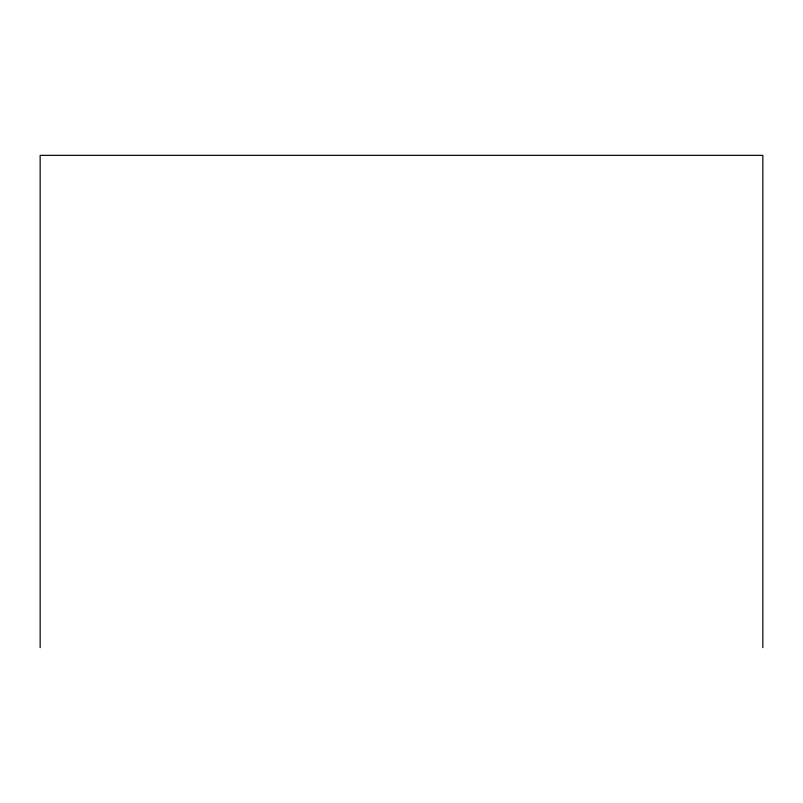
<?xml version="1.0" encoding="UTF-8"?>
<svg xmlns="http://www.w3.org/2000/svg" width="803" height="803" viewBox="0 0 803 803"><rect width="100%" height="100%" fill="white"/><g stroke="black" fill="none" stroke-linecap="round" stroke-linejoin="round"><path stroke-width="1.2" d="M762.85 647.65L762.85 155.35L40.15 155.35L40.15 647.65"/></g></svg>
